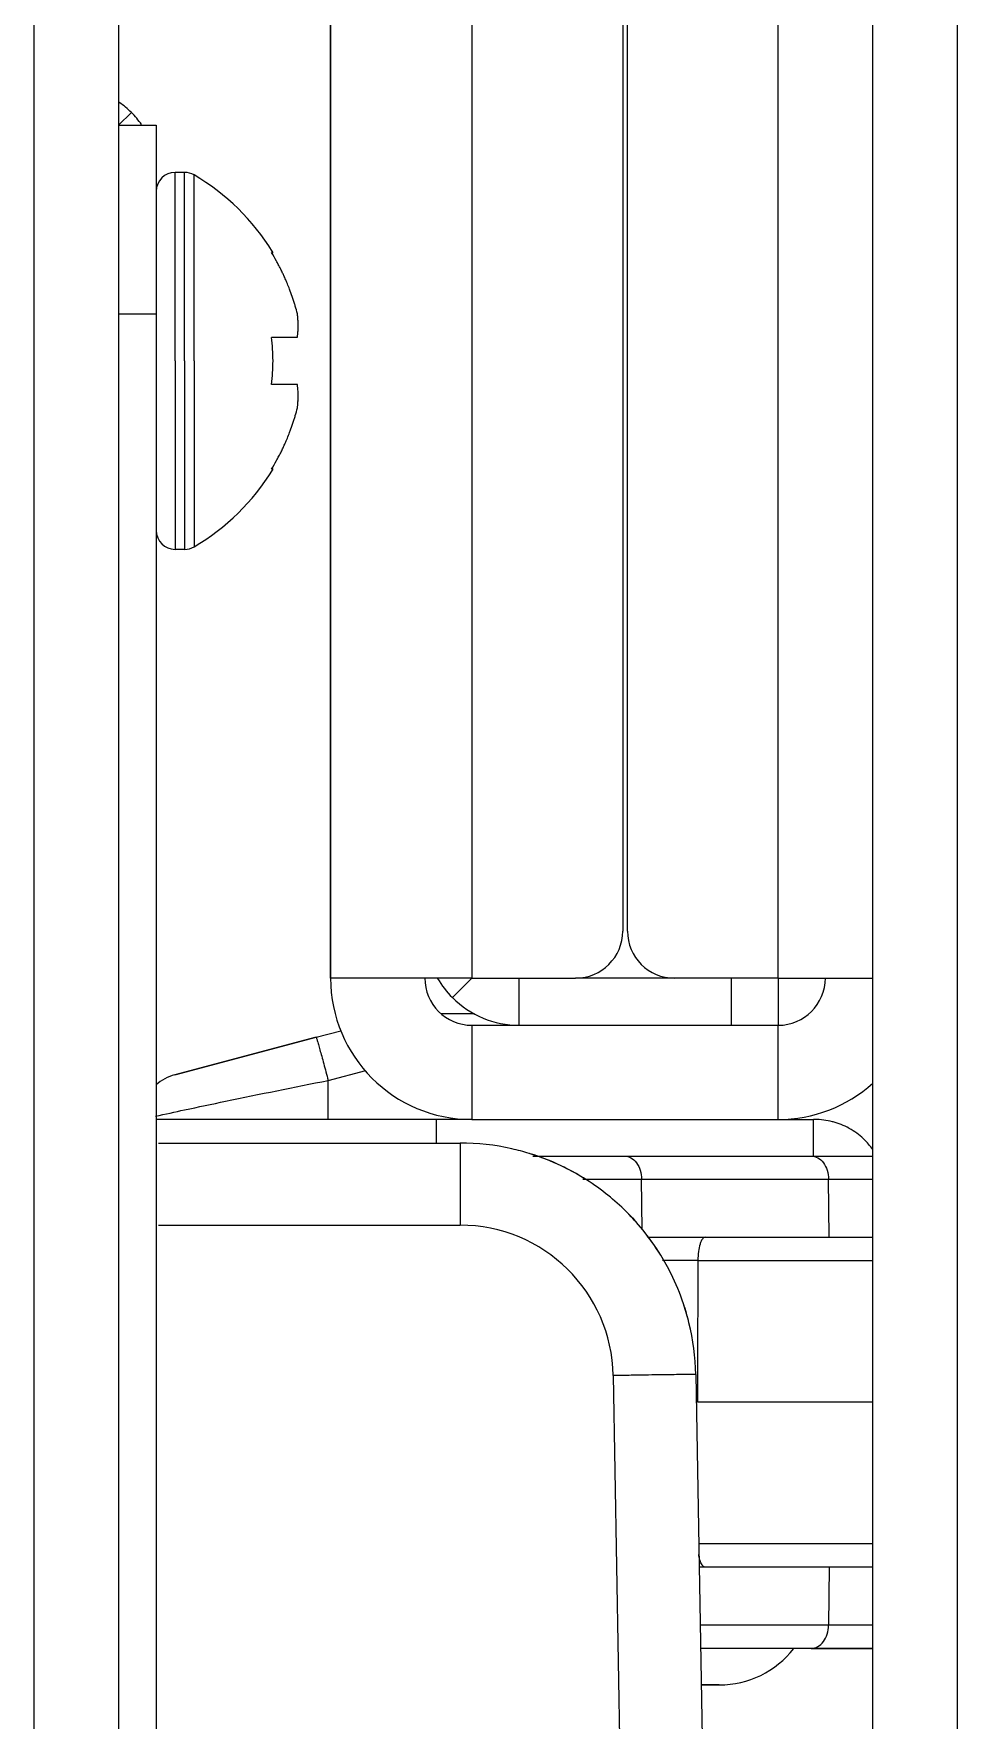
# Model space of a CAD drawing. Header units: millimetres. Extents: x -1584 to 3730, y -1918 to 2655.
# Drawn here: x 2332.43 to 2352.03, y -16.7 to 19.09 of the extents above; entities that cross this region are included whole.
import ezdxf

# ---------------------------------------------------------------- set-up
doc = ezdxf.new("R2010")
doc.units = ezdxf.units.MM
doc.header["$LTSCALE"] = 65.395
doc.layers.get('0').update_dxf_attribs({"linetype": 'CONTINUOUS'})
doc.layers.add('ASSI', color=7, linetype='CONTINUOUS')
doc.layers.add('GEOM', color=7, linetype='CONTINUOUS')

msp = doc.modelspace()

# ---------------------------------------------------------------- linework, layer by layer
at = {"linetype": 'Continuous'}
for p, q in [((2350.23, 982.55), (2350.23, -44.45)), ((2352.03, 982.55), (2352.03, -44.45)), ((2338.73, -0.95), (2338.73, 45.989)), ((2338.73, 45.989), (2338.73, -0.95)), ((2341.73, 46.05), (2341.73, -0.95)), ((2348.23, -0.95), (2348.23, 46.05)), ((2344.93, 45.05), (2344.93, 0.05)), ((2345.03, 0.05), (2345.03, 45.05)), ((2337.475, 14.45), (2337.508, 14.45)), ((2337.475, 12.65), (2338.026, 12.65)), ((2338.026, 11.65), (2337.475, 11.65)), ((2337.508, 9.85), (2337.475, 9.85)), ((2340.73, -0.95), (2338.73, -0.95)), ((2341.73, -0.95), (2340.73, -0.95)), ((2341.73, -0.95), (2343.93, -0.95)), ((2348.23, -0.95), (2346.03, -0.95)), ((2348.23, -0.95), (2349.23, -0.95)), ((2349.23, -0.95), (2350.23, -0.95)), ((2341.73, -1.95), (2348.23, -1.95)), ((2341.73, -1.95), (2341.73, -3.95)), ((2348.23, -3.95), (2348.23, -1.95)), ((2341.73, -3.95), (2348.23, -3.95))]:
    msp.add_line(p, q, dxfattribs=at)
for centre, radius, start, end in [((2333.422, 11.963), 4.755, 28.9687, 31.5341), ((2333.426, 11.966), 4.75, 28.0074, 28.9684), ((2333.429, 11.967), 4.747, 26.6813, 28.0074), ((2333.432, 11.968), 4.744, 25.5402, 26.6812), ((2333.436, 11.97), 4.74, 24.5722, 25.5402), ((2333.44, 11.972), 4.735, 23.3175, 24.5722), ((2333.445, 11.974), 4.73, 22.5474, 23.3174), ((2333.451, 11.977), 4.723, 21.0025, 22.5476), ((2333.458, 11.98), 4.715, 20.5181, 21.0023), ((2333.469, 11.984), 4.704, 18.4656, 20.5187), ((2333.487, 11.99), 4.684, 17.3773, 18.465), ((2333.502, 11.994), 4.669, 16.3949, 17.3772), ((2333.533, 12.003), 4.637, 14.3176, 16.3964), ((2336.037, 12.896), 2.005, 5.1401, 7.2744), ((2336.06, 12.898), 1.982, 4.2856, 5.1372), ((2336.072, 12.899), 1.97, 3.0233, 4.286), ((2336.082, 12.9), 1.96, 1.9964, 3.0228), ((2336.088, 12.9), 1.953, 0.9261, 1.9964), ((2336.091, 12.9), 1.951, 359.8006, 0.9258), ((2336.091, 12.9), 1.951, 358.8459, 359.8005), ((2333.722, 12.149), 3.786, 0.0089, 7.5987), ((2336.036, 12.904), 2.006, 352.7259, 354.7415), ((2336.057, 12.902), 1.985, 354.7442, 355.3991), ((2336.069, 12.901), 1.973, 355.3984, 356.7833), ((2336.08, 12.9), 1.962, 356.7841, 357.6235), ((2336.087, 12.9), 1.955, 357.6234, 358.8455), ((2333.722, 12.151), 3.786, 352.4013, 359.9911), ((2336.036, 11.396), 2.006, 5.2585, 7.2741), ((2336.057, 11.398), 1.985, 4.6009, 5.2558), ((2336.069, 11.399), 1.973, 3.2167, 4.6016), ((2336.08, 11.4), 1.962, 2.3765, 3.2159), ((2336.087, 11.4), 1.955, 1.1545, 2.3767), ((2333.533, 12.297), 4.637, 343.6036, 345.6824), ((2336.037, 11.404), 2.005, 352.7256, 354.8598), ((2336.06, 11.402), 1.982, 354.8627, 355.7144), ((2336.072, 11.401), 1.97, 355.714, 356.9766), ((2336.082, 11.4), 1.959, 356.9771, 358.0037), ((2336.088, 11.4), 1.954, 358.0037, 359.0738), ((2336.091, 11.4), 1.951, 0.1995, 1.1541), ((2336.091, 11.4), 1.95, 359.0741, 0.1995), ((2333.469, 12.316), 4.704, 339.4813, 341.5344), ((2333.487, 12.31), 4.684, 341.535, 342.6227), ((2333.502, 12.306), 4.669, 342.6228, 343.6051), ((2333.44, 12.328), 4.735, 335.4278, 336.6825), ((2333.445, 12.326), 4.73, 336.6826, 337.4526), ((2333.451, 12.323), 4.723, 337.4524, 338.9975), ((2333.458, 12.32), 4.715, 338.9977, 339.4819), ((2333.422, 12.337), 4.755, 328.4659, 331.0313), ((2333.426, 12.334), 4.75, 331.0316, 331.9926), ((2333.429, 12.333), 4.747, 331.9926, 333.3187), ((2333.432, 12.332), 4.744, 333.3188, 334.4598), ((2333.436, 12.33), 4.74, 334.4598, 335.4278), ((2343.93, 0.05), 1, 270, 360), ((2346.03, 0.05), 1, 180, 270), ((2341.73, -0.95), 3, 180, 270), ((2341.73, -0.95), 1, 180, 270), ((2348.23, -0.95), 1, 270, 360), ((2348.23, -0.95), 3, 270, 312.0044)]:
    msp.add_arc(centre, radius, start, end, dxfattribs=at)
at = {"layer": 'ASSI', "linetype": 'Continuous'}
for p, q in [((2335.63, 16.15), (2335.43, 16.15)), ((2335.43, 12.15), (2335.43, 16.15)), ((2335.63, 12.15), (2335.63, 16.15)), ((2335.832, 12.15), (2335.832, 16.095)), ((2335.43, 12.15), (2335.43, 8.15)), ((2335.63, 12.15), (2335.63, 8.15)), ((2335.832, 12.15), (2335.832, 8.205)), ((2335.63, 8.15), (2335.43, 8.15)), ((2341.73, -3.95), (2340.98, -3.95)), ((2340.98, -4.45), (2340.98, -3.95)), ((2348.23, -3.95), (2348.98, -3.95)), ((2348.98, -4.725), (2348.98, -3.95))]:
    msp.add_line(p, q, dxfattribs=at)
for centre, radius, start, end in [((2335.43, 15.75), 0.4, 90, 180), ((2335.63, 15.75), 0.4, 59.6988, 90), ((2333.41, 11.951), 4.8, 31.5974, 59.6988), ((2333.41, 11.951), 4.8, 31.4579, 31.5974), ((2333.41, 12.349), 4.8, 300.3012, 328.4026), ((2333.41, 12.349), 4.8, 328.4026, 328.5421), ((2335.43, 8.55), 0.4, 180, 270), ((2335.63, 8.55), 0.4, 270, 300.3012)]:
    msp.add_arc(centre, radius, start, end, dxfattribs=at)
at = {"layer": 'GEOM', "linetype": 'Continuous'}
for p, q in [((2332.43, 982.35), (2332.43, -137.15)), ((2334.23, 982.35), (2334.23, 17.15)), ((2334.23, 17.15), (2334.503, 17.423)), ((2334.23, 17.15), (2335.03, 17.15)), ((2334.23, 17.15), (2334.23, 13.15)), ((2335.03, 17.15), (2335.03, 15.978)), ((2335.03, 15.978), (2335.03, 14.681)), ((2335.03, 14.681), (2335.03, 14.398)), ((2335.03, 14.398), (2335.03, 13.15)), ((2334.23, 13.15), (2335.03, 13.15)), ((2334.23, 13.15), (2334.23, -45.25)), ((2335.03, 13.15), (2335.03, -4.45)), ((2341.316, -1.364), (2341.73, -0.95)), ((2342.73, -1.95), (2342.73, -0.95)), ((2346.03, -0.95), (2343.93, -0.95)), ((2347.23, -0.95), (2347.23, -1.95)), ((2348.23, -0.95), (2348.23, -1.95)), ((2348.23, -0.95), (2348.23, -1.95)), ((2341.075, -1.7), (2341.782, -1.7)), ((2341.075, -1.7), (2341.782, -1.7)), ((2338.423, -2.206), (2338.949, -2.067)), ((2338.423, -2.206), (2338.949, -2.067)), ((2335.423, -3.003), (2338.423, -2.206)), ((2338.423, -2.206), (2335.423, -3.003)), ((2338.68, -3.12), (2339.475, -2.909)), ((2338.68, -3.95), (2338.68, -3.12)), ((2338.68, -3.95), (2335.03, -3.95)), ((2340.98, -3.95), (2338.68, -3.95)), ((2349.009, -3.95), (2348.98, -3.95)), ((2335.03, -4.45), (2335.03, -6.192)), ((2335.08, -4.45), (2336.589, -4.45)), ((2335.08, -4.45), (2336.589, -4.45)), ((2336.589, -4.45), (2338.337, -4.45)), ((2336.589, -4.45), (2338.337, -4.45)), ((2338.337, -4.45), (2341.479, -4.45)), ((2338.337, -4.45), (2341.479, -4.45)), ((2341.479, -4.45), (2341.479, -6.192)), ((2343.02, -4.725), (2344.966, -4.725)), ((2343.02, -4.725), (2344.966, -4.725)), ((2344.966, -4.725), (2348.931, -4.725)), ((2344.966, -4.725), (2348.931, -4.725)), ((2348.931, -4.725), (2349.591, -4.725)), ((2348.931, -4.725), (2349.591, -4.725)), ((2349.591, -4.725), (2349.611, -4.725)), ((2349.591, -4.725), (2349.616, -4.725)), ((2349.611, -4.725), (2349.615, -4.725)), ((2349.615, -4.725), (2350.23, -4.725)), ((2349.616, -4.725), (2350.23, -4.725)), ((2344.08, -5.216), (2345.331, -5.216)), ((2345.331, -5.216), (2349.297, -5.216)), ((2345.345, -6.282), (2345.331, -5.216)), ((2349.297, -5.216), (2350.23, -5.216)), ((2349.312, -6.45), (2349.297, -5.216)), ((2335.03, -6.192), (2335.03, -45.25)), ((2335.08, -6.192), (2341.479, -6.192)), ((2345.457, -6.45), (2346.677, -6.45)), ((2346.677, -6.45), (2350.23, -6.45)), ((2346.526, -6.941), (2345.774, -6.941)), ((2346.526, -6.941), (2346.519, -9.363)), ((2346.526, -6.941), (2350.225, -6.941)), ((2344.728, -9.386), (2345.412, -48.543)), ((2346.478, -9.363), (2347.161, -48.52)), ((2346.478, -9.363), (2347.161, -48.52)), ((2346.519, -9.363), (2346.518, -9.95)), ((2350.225, -9.95), (2346.518, -9.95)), ((2350.225, -12.959), (2346.54, -12.959)), ((2346.677, -13.45), (2346.549, -13.45)), ((2346.677, -13.45), (2346.549, -13.45)), ((2350.23, -13.45), (2346.677, -13.45)), ((2349.312, -13.45), (2349.297, -14.684)), ((2349.297, -14.684), (2346.571, -14.684)), ((2350.23, -14.684), (2349.297, -14.684)), ((2348.931, -15.175), (2346.579, -15.175)), ((2348.931, -15.175), (2349.591, -15.175)), ((2349.591, -15.175), (2348.931, -15.175)), ((2349.591, -15.175), (2349.616, -15.175)), ((2349.611, -15.175), (2349.591, -15.175)), ((2349.615, -15.175), (2349.611, -15.175)), ((2350.23, -15.175), (2349.615, -15.175)), ((2349.616, -15.175), (2350.23, -15.175)), ((2346.593, -15.95), (2346.973, -15.95)), ((2346.956, -15.95), (2346.593, -15.95)), ((2346.98, -15.95), (2346.956, -15.95)), ((2346.973, -15.95), (2346.98, -15.95))]:
    msp.add_line(p, q, dxfattribs=at)
for centre, radius, start, end in [((2333.23, 16.15), 1.8, 45, 55.6697), ((2333.23, 16.15), 1.8, 34.3303, 45), ((2342.73, 0.05), 2, 210.1399, 225), ((2342.73, 0.05), 2, 225, 270), ((2335.68, -3.969), 1, 104.8683, 130.8318), ((2335.68, -3.969), 1, 104.8683, 130.8318), ((2349.009, -5.45), 1.5, 75.725, 90), ((2349.009, -5.45), 1.5, 75.1271, 75.725), ((2349.009, -5.45), 1.5, 61.2135, 75.1271), ((2349.009, -5.45), 1.5, 60.9067, 61.2135), ((2349.009, -5.45), 1.5, 46.6812, 60.9067), ((2341.479, -9.45), 5, 77.2886, 90), ((2341.479, -9.45), 5, 77.2887, 90), ((2341.479, -9.45), 5, 77.2886, 90), ((2341.479, -9.45), 5, 77.2887, 90), ((2341.479, -9.45), 5, 72.9746, 77.2886), ((2341.479, -9.45), 5, 72.9744, 77.2887), ((2341.479, -9.45), 5, 72.975, 77.2886), ((2341.479, -9.45), 5, 72.9748, 77.2887), ((2349.009, -5.45), 1.5, 46.3115, 46.6812), ((2349.009, -5.45), 1.5, 35.0594, 46.3115), ((2341.479, -9.45), 5, 64.5771, 72.975), ((2341.479, -9.45), 5, 64.5772, 72.9748), ((2341.479, -9.45), 5, 64.5771, 72.9746), ((2341.479, -9.45), 5, 72.7425, 72.9744), ((2341.479, -9.45), 5, 64.5772, 72.7425), ((2341.479, -9.45), 5, 58.3979, 64.5771), ((2341.479, -9.45), 5, 58.9261, 64.5772), ((2341.479, -9.45), 5, 58.397, 64.5771), ((2341.479, -9.45), 5, 58.3967, 64.5772), ((2341.479, -9.45), 5, 58.3976, 58.9261), ((2341.479, -9.45), 5, 51.8631, 58.3979), ((2341.479, -9.45), 5, 51.8632, 58.3976), ((2341.479, -9.45), 5, 51.8631, 58.397), ((2341.479, -9.45), 5, 51.8632, 58.3967), ((2341.479, -9.45), 5, 45.9571, 51.8631), ((2341.479, -9.45), 5, 45.9567, 51.8632), ((2341.479, -9.45), 5, 45.9579, 51.8631), ((2341.479, -9.45), 5, 45.9576, 51.8632), ((2341.479, -9.45), 5, 39.1498, 45.9579), ((2341.479, -9.45), 5, 39.1499, 45.9576), ((2341.479, -9.45), 5, 39.1498, 45.9571), ((2341.479, -9.45), 5, 45.5029, 45.9567), ((2341.479, -9.45), 5, 39.1499, 45.5029), ((2341.478, -9.442), 3.25, 1.0005, 89.9995), ((2341.479, -9.45), 5, 31.5665, 39.1498), ((2341.479, -9.45), 5, 32.0838, 39.1499), ((2341.479, -9.45), 5, 31.5655, 39.1498), ((2341.479, -9.45), 5, 31.5652, 39.1499), ((2341.479, -9.45), 5, 31.5662, 32.0838), ((2341.479, -9.45), 5, 26.4332, 31.5665), ((2341.479, -9.45), 5, 26.4333, 31.5662), ((2341.479, -9.45), 5, 26.4332, 31.5655), ((2341.479, -9.45), 5, 26.4333, 31.5652), ((2341.479, -9.45), 5, 18.4867, 26.4332), ((2341.479, -9.45), 5, 18.4865, 26.4333), ((2341.479, -9.45), 5, 18.4872, 26.4332), ((2341.479, -9.45), 5, 18.4871, 26.4333), ((2341.479, -9.45), 5, 13.7171, 18.4872), ((2341.479, -9.45), 5, 13.7171, 18.4867), ((2341.479, -9.45), 5, 18.2234, 18.4865), ((2341.479, -9.45), 5, 13.7171, 18.4871), ((2341.479, -9.45), 5, 13.7171, 18.2234), ((2341.479, -9.45), 5, 1, 13.7171), ((2341.479, -9.45), 5, 1, 13.7171), ((2341.479, -9.45), 5, 1, 13.7171), ((2341.479, -9.45), 5, 1, 13.7171), ((2346.98, -13.95), 2, 270, 322.1212)]:
    msp.add_arc(centre, radius, start, end, dxfattribs=at)
for points, knots in [([(2338.423, -2.206), (2338.425, -2.206), (2338.426, -2.215), (2338.432, -2.224), (2338.438, -2.248), (2338.447, -2.276), (2338.458, -2.314), (2338.477, -2.379), (2338.505, -2.478), (2338.543, -2.614), (2338.586, -2.771), (2338.632, -2.942), (2338.664, -3.06), (2338.68, -3.12)], [0, 0, 0, 0, 0.004951, 0.019221, 0.042768, 0.075444, 0.116934, 0.166843, 0.290174, 0.440898, 0.613673, 0.8025, 1, 1, 1, 1]), ([(2335.016, -3.881), (2335.221, -3.834), (2335.716, -3.727), (2336.937, -3.47), (2337.953, -3.265), (2338.68, -3.12)], [0, 0, 0, 0, 0.168676, 0.406013, 1, 1, 1, 1]), ([(2344.966, -4.725), (2345.014, -4.725), (2345.116, -4.754), (2345.234, -4.868), (2345.312, -5.029), (2345.331, -5.153), (2345.331, -5.216)], [0, 0, 0, 0, 0.213638, 0.449957, 0.715321, 1, 1, 1, 1]), ([(2348.931, -4.725), (2348.979, -4.725), (2349.081, -4.754), (2349.2, -4.868), (2349.277, -5.029), (2349.296, -5.153), (2349.297, -5.216)], [0, 0, 0, 0, 0.213638, 0.449957, 0.715321, 1, 1, 1, 1]), ([(2346.677, -6.45), (2346.654, -6.45), (2346.619, -6.482), (2346.591, -6.536), (2346.559, -6.624), (2346.533, -6.761), (2346.526, -6.878), (2346.526, -6.941)], [0, 0, 0, 0, 0.127286, 0.224347, 0.345461, 0.648102, 1, 1, 1, 1]), ([(2346.478, -9.363), (2346.478, -9.36), (2346.46, -9.365), (2346.441, -9.36), (2346.396, -9.363), (2346.34, -9.362), (2346.266, -9.363), (2346.14, -9.364), (2345.949, -9.366), (2345.688, -9.37), (2345.389, -9.375), (2345.065, -9.38), (2344.842, -9.384), (2344.728, -9.386)], [0, 0, 0, 0, 0.004853, 0.019262, 0.043088, 0.076158, 0.118124, 0.168558, 0.292946, 0.444432, 0.617281, 0.805078, 1, 1, 1, 1]), ([(2346.677, -13.45), (2346.641, -13.45), (2346.594, -13.38), (2346.563, -13.287), (2346.549, -13.218), (2346.543, -13.181)], [0, 0, 0, 0, 0.342998, 0.636269, 1, 1, 1, 1]), ([(2348.931, -15.175), (2348.979, -15.175), (2349.081, -15.146), (2349.2, -15.032), (2349.277, -14.871), (2349.296, -14.747), (2349.297, -14.684)], [0, 0, 0, 0, 0.213638, 0.449957, 0.715321, 1, 1, 1, 1])]:
    msp.add_open_spline(points, degree=3, knots=knots, dxfattribs=at)

doc.saveas('drawing.dxf')
